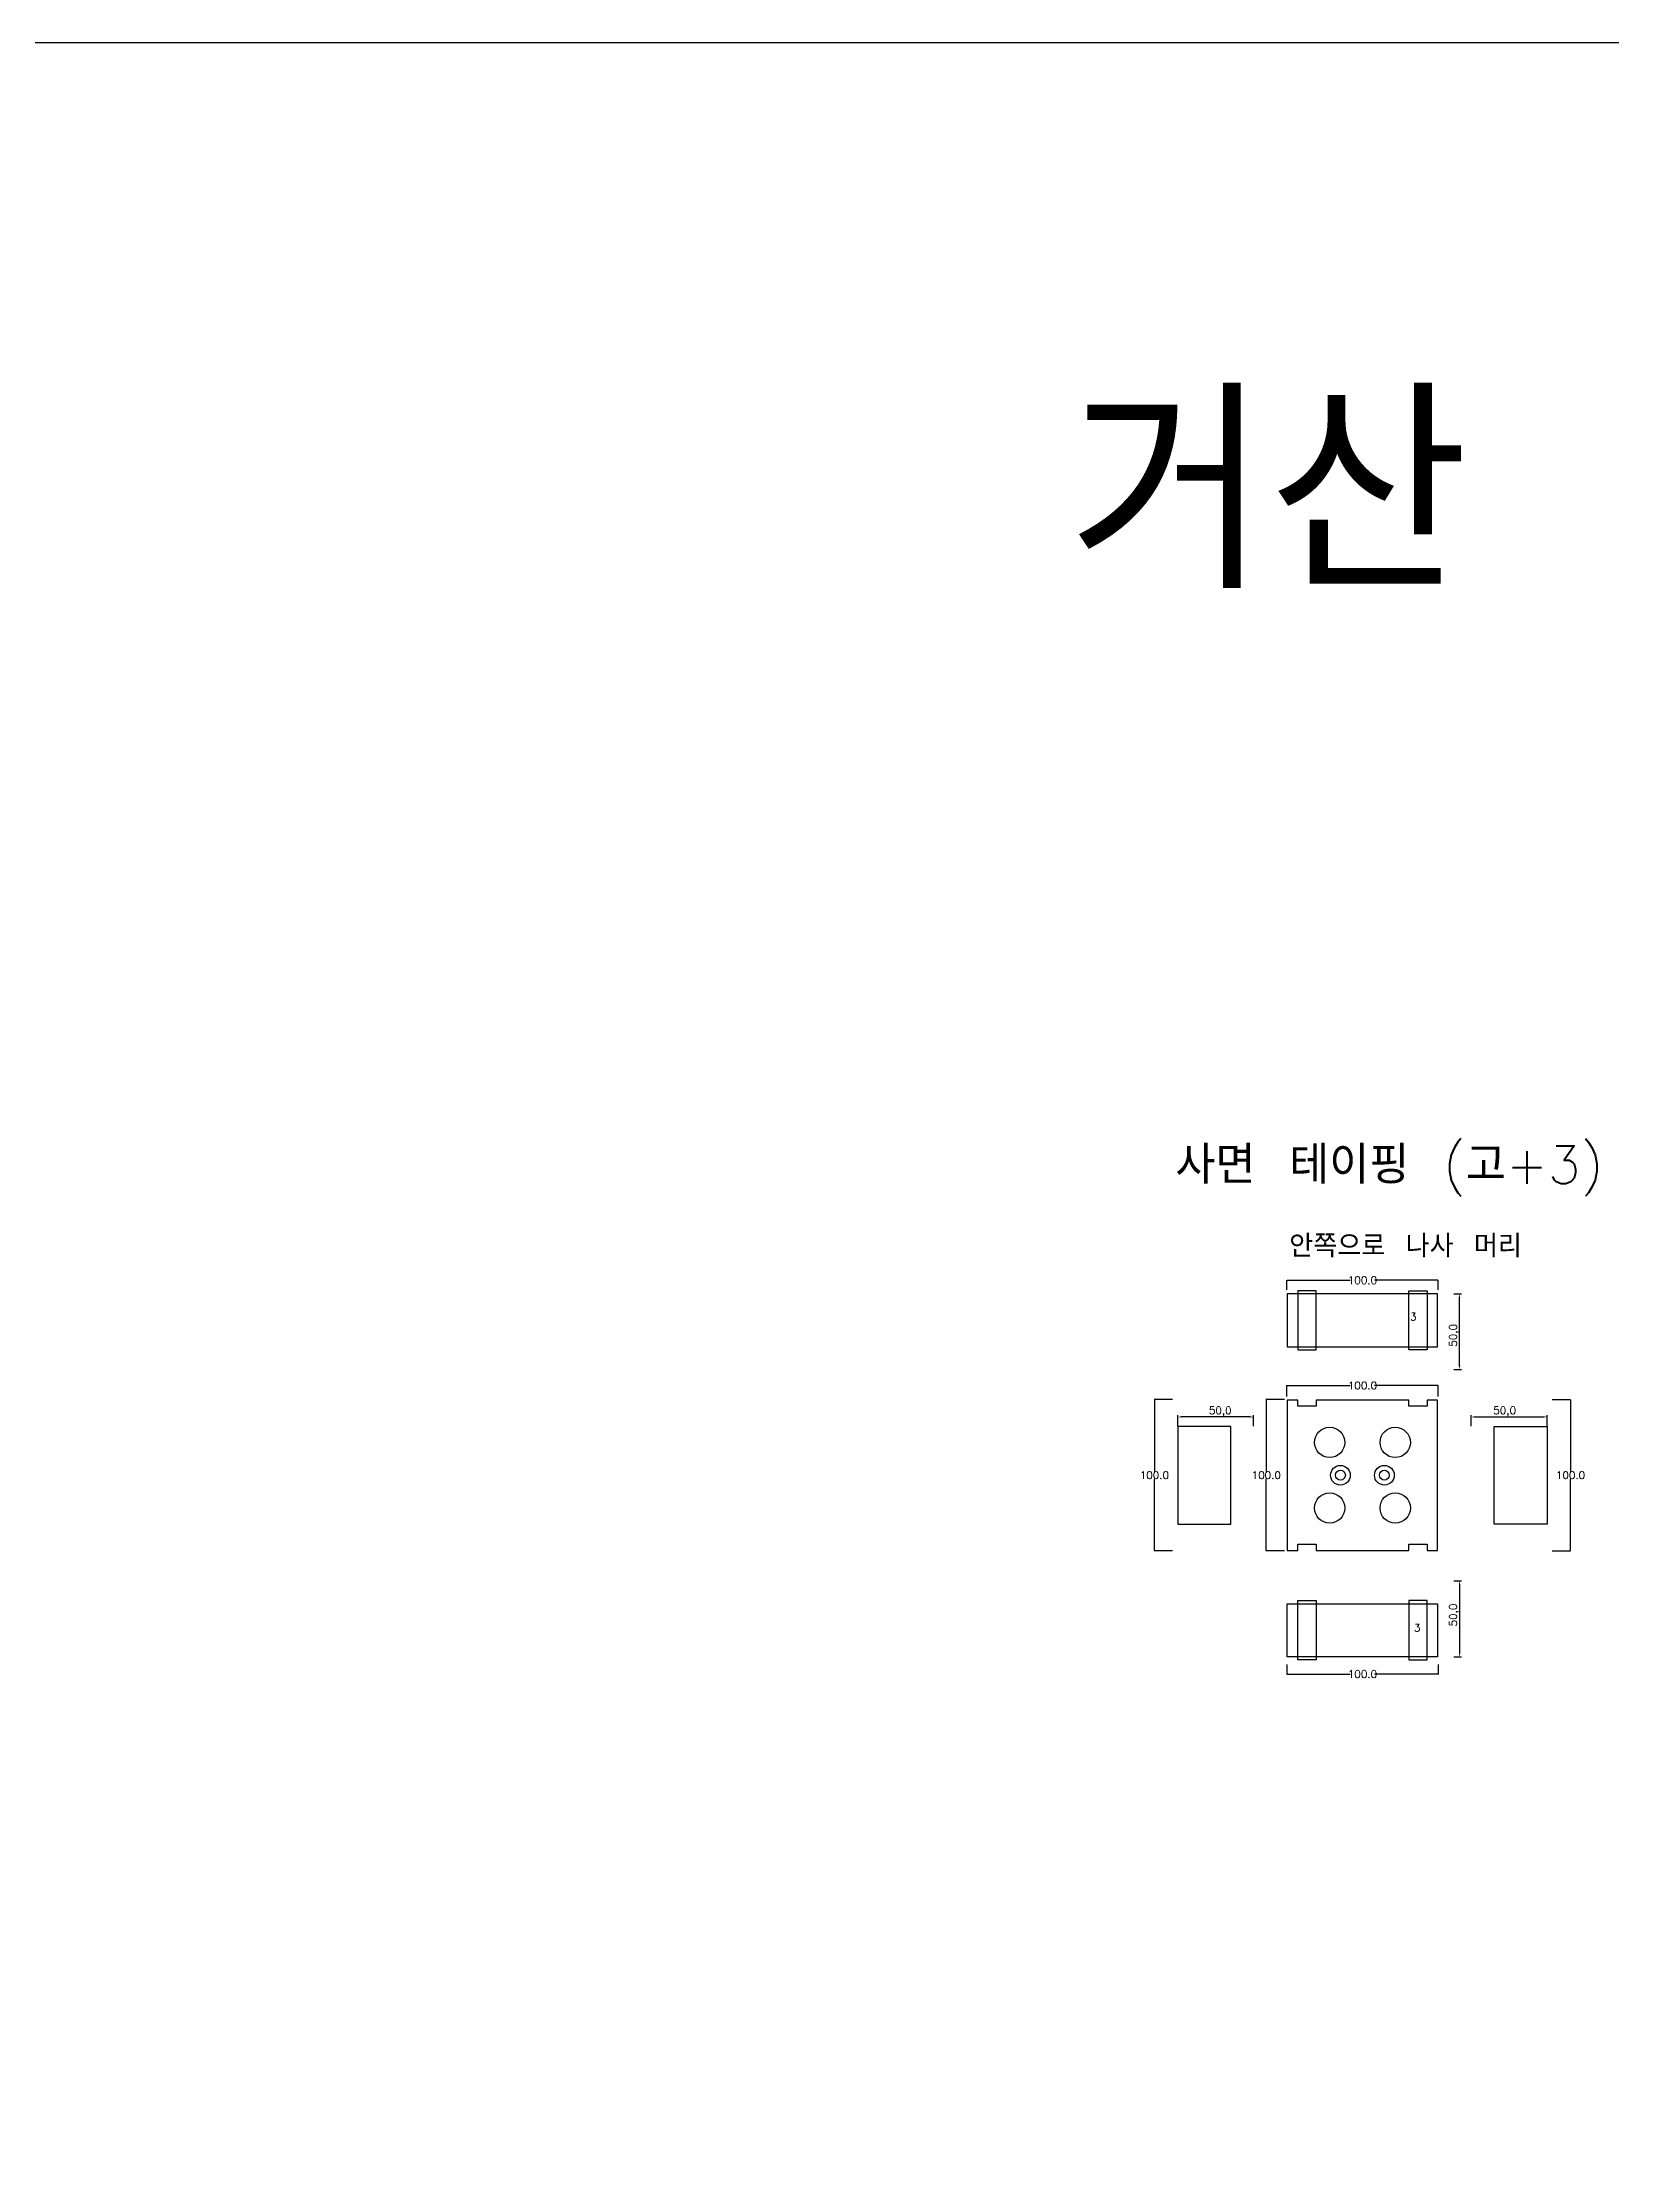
# Model space of a CAD drawing. Header units: millimetres. Extents: x 13291 to 28291, y 200 to 6643.
# Drawn here: x 22530 to 23566, y 4795 to 6200 of the extents above; entities that cross this region are included whole.
import ezdxf

# ---------------------------------------------------------------- set-up
doc = ezdxf.new("R2010")
doc.units = ezdxf.units.MM
for name, color, linetype in [('TEXT', 3, 'Continuous'), ('볼트 구멍', 7, 'Continuous'), ('치구', 7, 'Continuous'), ('치수', 7, 'Continuous')]:
    doc.layers.add(name, color=color, linetype=linetype)
doc.styles.get("Standard").update_dxf_attribs({"font": 'txt.shx', "bigfont": 'whgtxt.shx'})
doc.dimstyles.new('ISO-25', dxfattribs={"dimtxt": 2.5, "dimasz": 2.5, "dimexe": 1.25, "dimexo": 0.625, "dimtad": 1, "dimtxsty": 'Standard', "dimcen": 2.5, "dimadec": 0, "dimazin": 0, "dimtfac": 1, "dimtmove": 0, "dimatfit": 3, "dimfxl": 0, "dimarcsym": 0})
doc.dimstyles.get("Standard").update_dxf_attribs({"dimtxt": 7, "dimasz": 0.18, "dimexe": 0.18, "dimexo": 0.0625, "dimgap": 0.09, "dimtad": 0, "dimtih": 1, "dimtoh": 1, "dimdec": 1, "dimzin": 0, "dimdsep": 46, "dimtxsty": 'Standard', "dimcen": 0.09, "dimadec": 0, "dimazin": 0, "dimtfac": 1, "dimtdec": 1, "dimtofl": 0, "dimtmove": 0, "dimatfit": 3, "dimfxl": 0, "dimtolj": 1, "dimtzin": 0, "dimarcsym": 0})

# ---------------------------------------------------------------- blocks, each defined once
blk = doc.blocks.new('*D75')
at = {"layer": 'Defpoints', "color": 0, "linetype": 'Continuous'}
for p in [(23527.3, 5303.5), (23527.3, 5203.5), (23539.4, 5203.5)]:
    blk.add_point(p, dxfattribs=at)
at = {"layer": '치수', "color": 0, "linetype": 'Continuous', "lineweight": -2}
for p, q in [((23527.3, 5303.5), (23539.5, 5303.5)), ((23539.4, 5303.3), (23539.4, 5256.1)), ((23539.4, 5203.7), (23539.4, 5250.9)), ((23527.3, 5203.5), (23539.5, 5203.5))]:
    blk.add_line(p, q, dxfattribs=at)
at = {"layer": '치수', "color": 0, "linetype": 'Continuous'}
for points in [[(23539.3, 5303.3), (23539.4, 5303.3), (23539.4, 5303.5)], [(23539.3, 5203.7), (23539.4, 5203.7), (23539.4, 5203.5)]]:
    blk.add_solid(points, dxfattribs=at)
at = {"layer": '치수', "color": 0, "linetype": 'Continuous', "insert": (23539.4, 5253.5), "char_height": 5, "attachment_point": 5}
blk.add_mtext('\\A1;100.0', dxfattribs=at)
blk = doc.blocks.new('*D76')
at = {"layer": 'Defpoints', "color": 0}
for p in [(23280.1, 5291.9), (23280.1, 5285.3), (23330.1, 5285.3)]:
    blk.add_point(p, dxfattribs=at)
at = {"layer": '치수', "color": 0, "lineweight": -2}
for p, q in [((23280.1, 5285.9), (23280.1, 5293.2)), ((23327.6, 5291.9), (23282.6, 5291.9)), ((23330.1, 5285.9), (23330.1, 5293.2))]:
    blk.add_line(p, q, dxfattribs=at)
at = {"layer": '치수', "color": 0}
for points in [[(23282.6, 5292.4), (23282.6, 5291.5), (23280.1, 5291.9)], [(23327.6, 5292.4), (23327.6, 5291.5), (23330.1, 5291.9)]]:
    blk.add_solid(points, dxfattribs=at)
at = {"layer": '치수', "color": 0, "insert": (23308.1, 5295.5), "char_height": 5, "attachment_point": 5}
blk.add_mtext('50,0', dxfattribs=at)
blk = doc.blocks.new('*D77')
at = {"layer": 'Defpoints', "color": 0, "linetype": 'Continuous'}
for p in [(23276.7, 5303.5), (23264.6, 5203.5), (23276.7, 5203.5)]:
    blk.add_point(p, dxfattribs=at)
at = {"layer": '치수', "color": 0, "linetype": 'Continuous', "lineweight": -2}
for p, q in [((23276.6, 5303.5), (23264.4, 5303.5)), ((23264.6, 5303.3), (23264.6, 5256.1)), ((23264.6, 5203.7), (23264.6, 5250.9)), ((23276.6, 5203.5), (23264.4, 5203.5))]:
    blk.add_line(p, q, dxfattribs=at)
at = {"layer": '치수', "color": 0, "linetype": 'Continuous'}
for points in [[(23264.6, 5303.3), (23264.7, 5303.3), (23264.6, 5303.5)], [(23264.6, 5203.7), (23264.7, 5203.7), (23264.6, 5203.5)]]:
    blk.add_solid(points, dxfattribs=at)
at = {"layer": '치수', "color": 0, "linetype": 'Continuous', "insert": (23264.6, 5253.5), "char_height": 5, "attachment_point": 5}
blk.add_mtext('\\A1;100.0', dxfattribs=at)
blk = doc.blocks.new('*D78')
at = {"layer": 'Defpoints', "color": 0, "linetype": 'Continuous'}
for p in [(23350.5, 5303.5), (23338.5, 5203.5), (23350.5, 5203.5)]:
    blk.add_point(p, dxfattribs=at)
at = {"layer": '치수', "color": 0, "linetype": 'Continuous', "lineweight": -2}
for p, q in [((23350.5, 5303.5), (23338.3, 5303.5)), ((23338.5, 5303.3), (23338.5, 5256.1)), ((23338.5, 5203.7), (23338.5, 5250.9)), ((23350.5, 5203.5), (23338.3, 5203.5))]:
    blk.add_line(p, q, dxfattribs=at)
at = {"layer": '치수', "color": 0, "linetype": 'Continuous'}
for points in [[(23338.4, 5303.3), (23338.5, 5303.3), (23338.5, 5303.5)], [(23338.4, 5203.7), (23338.5, 5203.7), (23338.5, 5203.5)]]:
    blk.add_solid(points, dxfattribs=at)
at = {"layer": '치수', "color": 0, "linetype": 'Continuous', "insert": (23338.5, 5253.5), "char_height": 5, "attachment_point": 5}
blk.add_mtext('\\A1;100.0', dxfattribs=at)
blk = doc.blocks.new('*D79')
at = {"layer": 'Defpoints', "color": 0, "linetype": 'Continuous'}
for p in [(23452, 5382.2), (23352, 5375.8), (23452, 5375.8)]:
    blk.add_point(p, dxfattribs=at)
at = {"layer": '치수', "color": 0, "linetype": 'Continuous', "lineweight": -2}
for p, q in [((23352, 5375.8), (23352, 5382.3)), ((23352.2, 5382.2), (23394, 5382.2)), ((23451.8, 5382.2), (23410, 5382.2)), ((23452, 5375.8), (23452, 5382.3))]:
    blk.add_line(p, q, dxfattribs=at)
at = {"layer": '치수', "color": 0, "linetype": 'Continuous'}
for points in [[(23352.2, 5382.2), (23352.2, 5382.1), (23352, 5382.2)], [(23451.8, 5382.2), (23451.8, 5382.1), (23452, 5382.2)]]:
    blk.add_solid(points, dxfattribs=at)
at = {"layer": '치수', "color": 0, "linetype": 'Continuous', "insert": (23402, 5382.2), "char_height": 5, "attachment_point": 5}
blk.add_mtext('\\A1;100.0', dxfattribs=at)
blk = doc.blocks.new('*D80')
at = {"layer": 'Defpoints', "color": 0, "linetype": 'Continuous'}
for p in [(23452, 5312.7), (23352, 5305.3), (23452, 5305.3)]:
    blk.add_point(p, dxfattribs=at)
at = {"layer": '치수', "color": 0, "linetype": 'Continuous', "lineweight": -2}
for p, q in [((23352, 5305.4), (23352, 5312.9)), ((23352.2, 5312.7), (23394, 5312.7)), ((23451.8, 5312.7), (23410, 5312.7)), ((23452, 5305.4), (23452, 5312.9))]:
    blk.add_line(p, q, dxfattribs=at)
at = {"layer": '치수', "color": 0, "linetype": 'Continuous'}
for points in [[(23352.2, 5312.7), (23352.2, 5312.7), (23352, 5312.7)], [(23451.8, 5312.7), (23451.8, 5312.7), (23452, 5312.7)]]:
    blk.add_solid(points, dxfattribs=at)
at = {"layer": '치수', "color": 0, "linetype": 'Continuous', "insert": (23402, 5312.7), "char_height": 5, "attachment_point": 5}
blk.add_mtext('\\A1;100.0', dxfattribs=at)
blk = doc.blocks.new('*D81')
at = {"layer": 'Defpoints', "color": 0}
for p in [(23461.7, 5373.3), (23466.2, 5373.3), (23461.7, 5323.3)]:
    blk.add_point(p, dxfattribs=at)
at = {"layer": '치수', "color": 0, "lineweight": -2}
for p, q in [((23462.3, 5373.3), (23467.4, 5373.3)), ((23466.2, 5325.8), (23466.2, 5370.8)), ((23462.3, 5323.3), (23467.4, 5323.3))]:
    blk.add_line(p, q, dxfattribs=at)
at = {"layer": '치수', "color": 0}
for points in [[(23465.7, 5370.8), (23466.6, 5370.8), (23466.2, 5373.3)], [(23465.7, 5325.8), (23466.6, 5325.8), (23466.2, 5323.3)]]:
    blk.add_solid(points, dxfattribs=at)
at = {"layer": '치수', "color": 0, "insert": (23462.6, 5345.8), "char_height": 5, "attachment_point": 5, "rotation": 90}
blk.add_mtext('50,0', dxfattribs=at)
blk = doc.blocks.new('*D82')
at = {"layer": 'Defpoints', "color": 0}
for p in [(23473.9, 5285.3), (23523.9, 5291.9), (23523.9, 5285.3)]:
    blk.add_point(p, dxfattribs=at)
at = {"layer": '치수', "color": 0, "lineweight": -2}
for p, q in [((23473.9, 5285.9), (23473.9, 5293.2)), ((23476.4, 5291.9), (23521.4, 5291.9)), ((23523.9, 5285.9), (23523.9, 5293.2))]:
    blk.add_line(p, q, dxfattribs=at)
at = {"layer": '치수', "color": 0}
for points in [[(23476.4, 5292.4), (23476.4, 5291.5), (23473.9, 5291.9)], [(23521.4, 5292.4), (23521.4, 5291.5), (23523.9, 5291.9)]]:
    blk.add_solid(points, dxfattribs=at)
at = {"layer": '치수', "color": 0, "insert": (23495.9, 5295.5), "char_height": 5, "attachment_point": 5}
blk.add_mtext('50,0', dxfattribs=at)
blk = doc.blocks.new('*D83')
at = {"layer": 'Defpoints', "color": 0, "linetype": 'Continuous'}
for p in [(23352, 5128.5), (23452, 5128.5), (23452, 5122.1)]:
    blk.add_point(p, dxfattribs=at)
at = {"layer": '치수', "color": 0, "linetype": 'Continuous', "lineweight": -2}
for p, q in [((23352, 5128.4), (23352, 5121.9)), ((23452, 5128.4), (23452, 5121.9)), ((23352.2, 5122.1), (23394, 5122.1)), ((23451.8, 5122.1), (23410, 5122.1))]:
    blk.add_line(p, q, dxfattribs=at)
at = {"layer": '치수', "color": 0, "linetype": 'Continuous'}
for points in [[(23352.2, 5122.1), (23352.2, 5122.1), (23352, 5122.1)], [(23451.8, 5122.1), (23451.8, 5122.1), (23452, 5122.1)]]:
    blk.add_solid(points, dxfattribs=at)
at = {"layer": '치수', "color": 0, "linetype": 'Continuous', "insert": (23402, 5122.1), "char_height": 5, "attachment_point": 5}
blk.add_mtext('\\A1;100.0', dxfattribs=at)
blk = doc.blocks.new('*D84')
at = {"layer": 'Defpoints', "color": 0}
for p in [(23461.7, 5183.6), (23461.7, 5133.6), (23466.2, 5133.6)]:
    blk.add_point(p, dxfattribs=at)
at = {"layer": '치수', "color": 0, "lineweight": -2}
for p, q in [((23462.3, 5183.6), (23467.4, 5183.6)), ((23466.2, 5181.1), (23466.2, 5136.1)), ((23462.3, 5133.6), (23467.4, 5133.6))]:
    blk.add_line(p, q, dxfattribs=at)
at = {"layer": '치수', "color": 0}
for points in [[(23465.7, 5181.1), (23466.6, 5181.1), (23466.2, 5183.6)], [(23465.7, 5136.1), (23466.6, 5136.1), (23466.2, 5133.6)]]:
    blk.add_solid(points, dxfattribs=at)
at = {"layer": '치수', "color": 0, "insert": (23462.6, 5161.1), "char_height": 5, "attachment_point": 5, "rotation": 90}
blk.add_mtext('50,0', dxfattribs=at)

msp = doc.modelspace()

# ---------------------------------------------------------------- linework, layer by layer
at = {"layer": 'TEXT', "color": 6}
msp.add_lwpolyline([(22291.441, 4699.699), (22291.441, 6199.699), (25291.441, 6199.699), (25291.441, 4699.699)], close=True, dxfattribs=at)
at = {"layer": '볼트 구멍', "color": 2}
for centre in [(23387.488, 5253.471), (23416.488, 5253.471)]:
    msp.add_circle(centre, 6.5, dxfattribs=at)
at = {"layer": '볼트 구멍', "color": 3}
for centre in [(23387.488, 5253.471), (23416.488, 5253.471)]:
    msp.add_circle(centre, 3.25, dxfattribs=at)
at = {"layer": '치구'}
for points in [[(23352.338, 5338.339), (23451.638, 5338.339), (23451.638, 5373.339), (23352.338, 5373.339)], [(23352.338, 5203.821), (23359.338, 5203.821), (23359.338, 5207.821), (23371.338, 5207.821), (23371.338, 5203.821), (23432.638, 5203.821), (23432.638, 5207.821), (23444.638, 5207.821), (23444.638, 5203.821), (23451.638, 5203.821), (23451.638, 5303.121), (23444.638, 5303.121), (23444.638, 5299.121), (23432.638, 5299.121), (23432.638, 5303.121), (23371.338, 5303.121), (23371.338, 5299.121), (23359.338, 5299.121), (23359.338, 5303.121), (23352.338, 5303.121)], [(23315.088, 5285.721), (23280.088, 5285.721), (23280.088, 5221.221), (23315.088, 5221.221)], [(23488.888, 5285.721), (23523.888, 5285.721), (23523.888, 5221.221), (23488.888, 5221.221)], [(23352.338, 5168.602), (23451.638, 5168.602), (23451.638, 5133.602), (23352.338, 5133.602)]]:
    msp.add_lwpolyline(points, close=True, dxfattribs=at)
at = {"layer": '치구', "color": 1}
for points in [[(23359.338, 5336.339), (23371.338, 5336.339), (23371.338, 5375.337), (23359.338, 5375.337)], [(23444.638, 5336.339), (23432.638, 5336.339), (23432.638, 5375.337), (23444.638, 5375.337)], [(23359.338, 5170.602), (23371.338, 5170.602), (23371.338, 5131.604), (23359.338, 5131.604)], [(23444.638, 5170.602), (23432.638, 5170.602), (23432.638, 5131.604), (23444.638, 5131.604)]]:
    msp.add_lwpolyline(points, close=True, dxfattribs=at)
at = {"layer": '치구'}
for centre in [(23380.338, 5275.121), (23423.638, 5275.121), (23380.338, 5231.821), (23423.638, 5231.821)]:
    msp.add_circle(centre, 10, dxfattribs=at)

# ---------------------------------------------------------------- texts
at = {"layer": 'TEXT', "linetype": 'Continuous'}
for s, height, p in [('거산 - 2층  신형', 125, (23207.636, 5839.102)), ('사면 테이핑 (고+3)', 25, (23278.441, 5445.988))]:
    msp.add_text(s, height=height, dxfattribs=at).set_placement(p)
at = {"layer": 'TEXT', "color": 1}
for s, height, p in [('안쪽으로 나사 머리', 15, (23353.642, 5397.397)), ('3', 5, (23433.45, 5355.641)), ('3', 5, (23435.979, 5150.132))]:
    msp.add_text(s, height=height, dxfattribs=at).set_placement(p)

# ---------------------------------------------------------------- dimensions: what is measured, and where the dimension line sits
at = {"layer": '치수', "color": 4, "linetype": 'Continuous'}
for base, p1, p2, picture, middle in [((23451.988, 5382.161), (23351.988, 5375.764), (23451.988, 5375.764), '*D79', (23401.988, 5382.161)), ((23451.988, 5122.091), (23351.988, 5128.488), (23451.988, 5128.488), '*D83', (23401.988, 5122.091))]:
    dim = msp.add_linear_dim(base=base, p1=p1, p2=p2, dimstyle='Standard', override={"dimtxt": 5}, dxfattribs=at)
    dim.commit()
    dim.dimension.update_dxf_attribs({"geometry": picture, "text_midpoint": middle, "dimtype": 160})
at = {"layer": '치수', "color": 4}
for base, p1, p2, angle, picture, middle in [((23466.157, 5373.339), (23461.667, 5323.339), (23461.667, 5373.339), 90, '*D81', (23466.157, 5345.839)), ((23280.088, 5291.947), (23330.088, 5285.321), (23280.088, 5285.321), 180, '*D76', (23308.088, 5291.947)), ((23466.157, 5133.602), (23461.667, 5183.602), (23461.667, 5133.602), 270, '*D84', (23466.157, 5161.102))]:
    dim = msp.add_linear_dim(base=base, p1=p1, p2=p2, angle=angle, dimstyle='ISO-25', override={"dimtxt": 5, "dimdec": 1, "dimzin": 0, "dimtdec": 1}, dxfattribs=at)
    dim.commit()
    dim.dimension.update_dxf_attribs({"geometry": picture, "text_midpoint": middle, "dimtype": 160})
at = {"layer": '치수', "color": 4, "linetype": 'Continuous'}
dim = msp.add_linear_dim(base=(23451.988, 5312.692), p1=(23351.988, 5305.295), p2=(23451.988, 5305.295), dimstyle='Standard', override={"dimtxt": 5}, dxfattribs=at)
dim.commit()
dim.dimension.update_dxf_attribs({"geometry": '*D80', "text_midpoint": (23401.988, 5312.692)})
for base, p1, p2, picture, middle in [((23264.62, 5203.471), (23276.69, 5303.471), (23276.69, 5203.471), '*D77', (23264.62, 5253.471)), ((23338.458, 5203.471), (23350.528, 5303.471), (23350.528, 5203.471), '*D78', (23338.458, 5253.471)), ((23539.356, 5203.471), (23527.286, 5303.471), (23527.286, 5203.471), '*D75', (23539.356, 5253.471))]:
    dim = msp.add_linear_dim(base=base, p1=p1, p2=p2, angle=90, dimstyle='Standard', override={"dimtxt": 5}, dxfattribs=at)
    dim.commit()
    dim.dimension.update_dxf_attribs({"geometry": picture, "text_midpoint": middle})
at = {"layer": '치수', "color": 4}
dim = msp.add_linear_dim(base=(23523.888, 5291.947), p1=(23473.888, 5285.321), p2=(23523.888, 5285.321), dimstyle='ISO-25', override={"dimtxt": 5, "dimdec": 1, "dimzin": 0, "dimtdec": 1}, dxfattribs=at)
dim.commit()
dim.dimension.update_dxf_attribs({"geometry": '*D82', "text_midpoint": (23495.888, 5291.947), "dimtype": 160})

doc.saveas('drawing.dxf')
